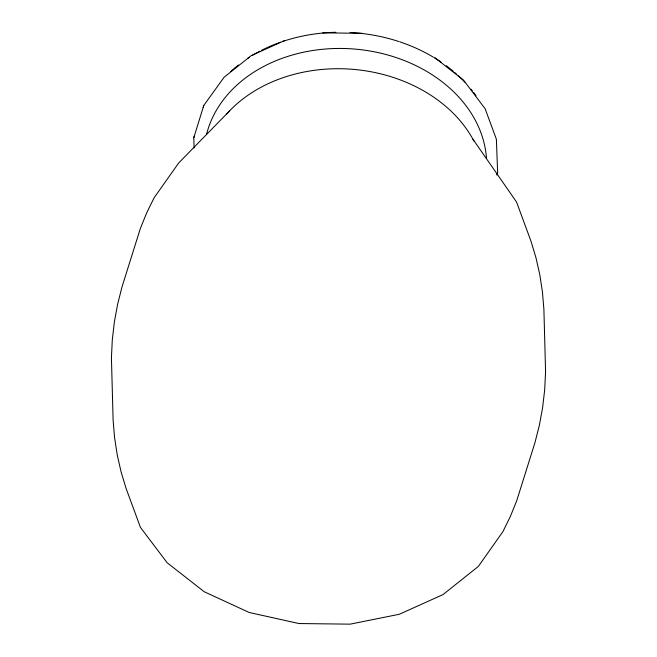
<?xml version="1.0" encoding="UTF-8"?>
<svg xmlns="http://www.w3.org/2000/svg" width="657" height="657" viewBox="0 0 657 657"><rect width="100%" height="100%" fill="white"/><g stroke="black" fill="none" stroke-linecap="round" stroke-linejoin="round"><path stroke-width="0.99" d="M194.102 147.882L193.79 137.724L194.447 135.613M203.169 107.428L203.801 105.407L224.094 77.263L251.27 55.599L284.908 40.447M193.79 137.724L203.801 105.407M496.996 174.934L497.645 172.824L496.38 139.21L485.153 108.766L463.522 80.113L434.991 57.783M497.045 174.778L497.645 172.824M229.424 111.066L178.663 163.018L154.149 197.724L146.725 212.794L140.352 228.496L122.03 286.83L117.619 304.24L114.375 321.897L112.306 339.751L111.427 357.737L113.103 420.127L114.573 437.603L117.217 454.808L121.028 471.685L125.996 488.184L140.45 527.399L167.133 562.721L204.22 591.743L249.192 612.488L298.968 623.542L350.165 624.15L399.3 614.27L443.015 594.585L478.337 566.424L502.851 531.718L510.275 516.648L516.648 500.946L534.97 442.613L539.381 425.202L542.625 407.545L544.694 389.691L545.573 371.706L543.897 309.316L542.427 291.839L539.783 274.634L535.972 257.749L531.004 241.259L516.55 202.044L472.925 139.185M322.702 32.85L362.097 33.318M230.763 71.539A149.936 117.989 4.7 0 1 238.483 64.977M247.697 58.358A149.936 117.989 4.7 0 1 249.446 57.233M252.083 55.59A149.936 117.989 4.7 0 1 259.876 51.197M261.667 50.269A149.936 117.989 4.7 0 1 280.547 42.204M282.51 41.531A149.936 117.989 4.7 0 1 285.45 40.562M286.386 40.266A149.936 117.989 4.7 0 1 335.899 32.283M350.033 32.489A149.936 117.989 4.7 0 1 399.07 41.613M400.023 41.925A149.936 117.989 4.7 0 1 433.497 57.249M434.343 57.759A149.936 117.989 4.7 0 1 441.2 62.16M446.169 65.684A149.936 117.989 4.7 0 1 453.281 71.284M454.792 72.582A149.936 117.989 4.7 0 1 456.287 73.88M458.471 75.867A149.936 117.989 4.7 0 1 464.836 82.174M471.044 89.229A149.936 117.989 4.7 0 1 472.35 90.855M473.615 92.489A149.936 117.989 4.7 0 1 476.054 95.807M206.659 133.971A141.567 111.403 4.7 0 1 355.24 49.119A141.567 111.403 4.7 0 1 486.484 158.214M226.608 114.137A141.567 111.403 4.7 0 1 357.465 69.765A141.567 111.403 4.7 0 1 473.894 140.992"/></g></svg>
